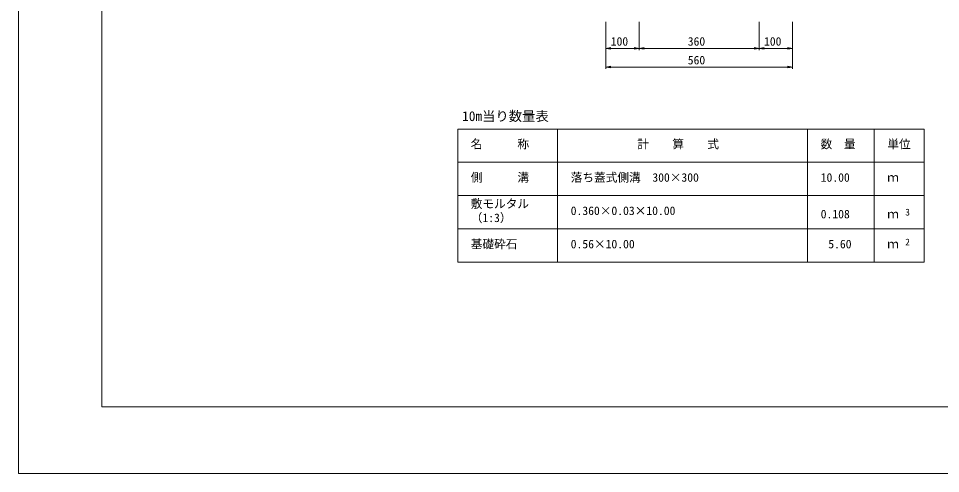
# Model space of a CAD drawing. Units: millimetres on the paper, with parts at other scales. Extents: x 2 to 843, y 0 to 594.
# Drawn here: x 2.2 to 279, y 0.3 to 137 of the extents above; entities that cross this region are included whole.
import ezdxf
from ezdxf.enums import TextEntityAlignment as Align

# ---------------------------------------------------------------- set-up
doc = ezdxf.new("R2010")
doc.units = ezdxf.units.MM
for name, color, linetype, lineweight in [('0_2', 7, 'Continuous', 18), ('D-MTR-FRAM（材料表図枠）', 2, 'Continuous', 18), ('D-STR-DIM（寸法）', 7, 'Continuous', 18), ('D-TTL(外枠）', 2, 'Continuous', 18), ('DEFPOINTS_3', 8, 'Continuous', 18)]:
    doc.layers.add(name, color=color, linetype=linetype, lineweight=lineweight)
doc.layers.add('D-MTR-TXT(文字列）', color=7, linetype='Continuous')
doc.layers.add('D-MTR（材料表タイトル）', color=7, linetype='Continuous')
doc.styles.add('ＭＳ ゴシック', font='')
doc.styles.get('ＭＳ ゴシック').set_extended_font_data('MS Gothic')

msp = doc.modelspace()

# ---------------------------------------------------------------- linework, layer by layer
at = {"layer": '0_2'}
for p, q in [((178.535, 127.987), (180.035, 128.237)), ((180.035, 127.737), (178.535, 127.987)), ((187.035, 128.237), (188.535, 127.987)), ((188.535, 127.987), (187.035, 127.737)), ((188.535, 127.987), (190.035, 128.237)), ((190.035, 127.737), (188.535, 127.987)), ((223.035, 128.237), (224.535, 127.987)), ((224.535, 127.987), (223.035, 127.737)), ((224.535, 127.987), (226.035, 128.237)), ((226.035, 127.737), (224.535, 127.987)), ((233.035, 128.237), (234.535, 127.987)), ((234.535, 127.987), (233.035, 127.737)), ((178.535, 122.364), (180.035, 122.614)), ((180.035, 122.114), (178.535, 122.364)), ((233.035, 122.614), (234.535, 122.364)), ((234.535, 122.364), (233.035, 122.114))]:
    msp.add_line(p, q, dxfattribs=at)
at = {"layer": '0_2', "color": 9}
for p, q in [((178.535, 127.987), (178.735, 127.987)), ((188.535, 127.987), (188.335, 127.987)), ((188.535, 127.987), (188.735, 127.987)), ((224.535, 127.987), (224.335, 127.987)), ((224.535, 127.987), (224.735, 127.987)), ((234.535, 127.987), (234.335, 127.987)), ((178.535, 122.364), (178.735, 122.364)), ((234.535, 122.364), (234.335, 122.364))]:
    msp.add_line(p, q, dxfattribs=at)
at = {"layer": 'D-MTR-FRAM（材料表図枠）'}
for p, q in [((134.062, 103.762), (274.062, 103.762)), ((134.062, 63.762), (134.062, 103.762)), ((164.062, 63.762), (164.062, 103.762)), ((239.062, 63.762), (239.062, 103.762)), ((259.062, 71.762), (259.062, 103.762)), ((259.062, 63.762), (259.062, 103.762)), ((274.062, 63.762), (274.062, 103.762)), ((134.062, 93.762), (274.062, 93.762)), ((134.062, 83.762), (274.062, 83.762)), ((134.062, 73.762), (274.062, 73.762)), ((134.062, 63.762), (274.062, 63.762))]:
    msp.add_line(p, q, dxfattribs=at)
at = {"layer": 'D-STR-DIM（寸法）'}
for p, q in [((178.535, 135.987), (178.535, 121.864)), ((178.535, 135.987), (178.535, 127.487)), ((188.535, 135.987), (188.535, 127.487)), ((188.535, 135.987), (188.535, 127.487)), ((224.535, 135.987), (224.535, 127.487)), ((224.535, 135.987), (224.535, 127.487)), ((234.535, 135.987), (234.535, 121.864)), ((234.535, 135.987), (234.535, 127.487)), ((178.735, 127.987), (188.335, 127.987)), ((188.735, 127.987), (224.335, 127.987)), ((224.735, 127.987), (234.335, 127.987)), ((178.735, 122.364), (234.335, 122.364))]:
    msp.add_line(p, q, dxfattribs=at)
at = {"layer": 'D-TTL(外枠）'}
for p, q in [((27.238, 20.274), (27.238, 574.274)), ((822.238, 20.274), (27.238, 20.274))]:
    msp.add_line(p, q, dxfattribs=at)
at = {"layer": 'DEFPOINTS_3'}
for q in [(2.238, 594.274), (842.238, 0.274)]:
    msp.add_line((2.238, 0.274), q, dxfattribs=at)

# ---------------------------------------------------------------- texts
at = {"layer": 'D-MTR-TXT(文字列）', "style": 'ＭＳ ゴシック'}
for s, height, p in [('名\u3000\u3000\u3000称', 2.566, (137.985, 97.165)), ('計\u3000\u3000算\u3000\u3000式', 2.566, (187.993, 97.165)), ('数\u3000量', 2.566, (242.985, 97.165)), ('単位', 2.566, (262.985, 97.165)), ('側\u3000\u3000\u3000溝', 2.566, (137.985, 87.165)), ('落ち蓋式側溝\u3000300×300', 2.566, (167.985, 87.165)), ('10.00', 2.566, (243.012, 87.165)), ('ｍ', 2.566, (262.985, 87.165)), ('敷モルタル', 2.566, (137.985, 79.265)), ('0.360×0.03×10.00', 2.566, (167.985, 77.165)), ('（1:3）', 2.566, (137.985, 75.043)), ('0.108', 2.566, (243.012, 76.165)), ('ｍ', 2.566, (262.985, 76.165)), ('3', 2.053, (268.387, 77.17)), ('基礎砕石', 2.566, (137.985, 67.165)), ('0.56×10.00', 2.566, (167.985, 67.165)), ('5.60', 2.566, (245.286, 67.165)), ('ｍ', 2.566, (262.985, 67.165)), ('2', 2.053, (268.387, 68.17))]:
    msp.add_text(s, height=height, dxfattribs=at).set_placement(p, align=Align.BOTTOM_LEFT)
at = {"layer": 'D-MTR（材料表タイトル）', "style": 'ＭＳ ゴシック'}
msp.add_text('10m当り数量表', height=2.933, dxfattribs=at).set_placement((135.405, 105.287), align=Align.BOTTOM_LEFT)
at = {"layer": 'D-STR-DIM（寸法）', "style": 'ＭＳ ゴシック'}
for s, p in [('100', (179.991, 128.037)), ('360', (203.115, 128.037)), ('100', (225.991, 128.037)), ('560', (203.115, 122.414))]:
    msp.add_text(s, height=2.566, dxfattribs=at).set_placement(p, align=Align.BOTTOM_LEFT)

doc.saveas('drawing.dxf')
